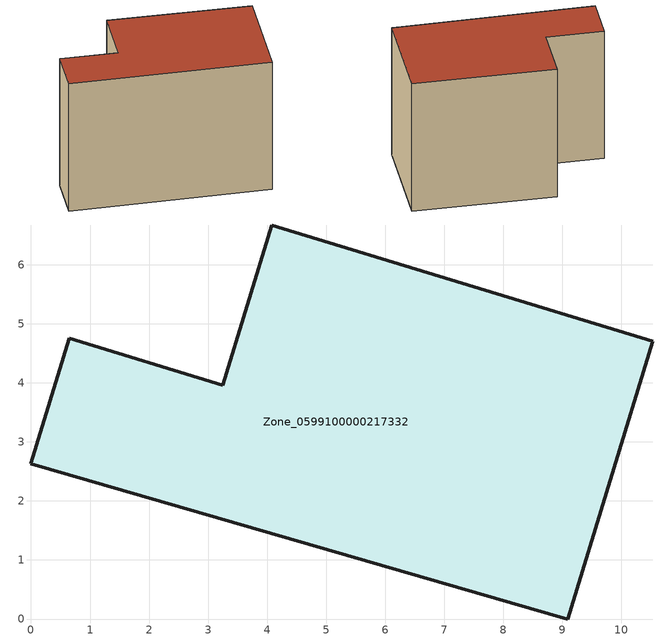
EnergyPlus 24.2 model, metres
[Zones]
Zone_0599100000217332
 floor ground (C_G): 9.09,0 0,2.63 0.65,4.75 3.25,3.96 4.08,6.67 10.53,4.7 z0
 wall outside (C_F): 3.25,3.96 0.65,4.75 0,2.63 9.09,0 10.53,4.7 4.08,6.67 3.25,3.96 z0:6.83
 roof outside (C_R): 10.53,4.7 4.08,6.67 3.25,3.96 0.65,4.75 0,2.63 9.09,0 z6.83
[BUILDING]
Pand.0599100000217332: North Axis=0; Terrain=City; Loads Convergence Tolerance Value=0.04; Temperature Convergence Tolerance Value=0.4; Solar Distribution=FullExterior; Maximum Number of Warmup Days=25; Minimum Number of Warmup Days=1
[Site:Location]
Rotterdam.The.Hague.AP_ZH_NLD Design_Conditions: Latitude=51.96; Longitude=4.45; Time Zone=1; Elevation=-4.5
[SITE:GROUNDTEMPERATURE:BUILDINGSURFACE]
18, 18, 18, 18, 18, 18, 18, 18, 18, 18, 18, 18
[MATERIAL] Thermal Absorptance=0.9; Solar Absorptance=0.7; Visible Absorptance=0.7
Name | Roughness | Thickness | Conductivity | Density | Specific Heat
G.TI.1946 | MediumSmooth | 0.15 | 1 | 540 | 1210
F.TI.1946 | Rough | 0.3 | 0.857143 | 1920 | 840
R.TI.1946 | MediumRough | 0.2 | 0.1 | 1500 | 1000
[CONSTRUCTION]
C_G: G.TI.1946
C_F: F.TI.1946
C_R: R.TI.1946
[ZONE]
Zone_0599100000217332: Type=1; Multiplier=1; Ceiling Height=Autocalculate; Volume=Autocalculate; Floor Area=autocalculate; Part of Total Floor Area=Yes
[ZONEINFILTRATION:DESIGNFLOWRATE]
Infil_Zone_0599100000217332: Zone or ZoneList or Space or SpaceList=Zone_0599100000217332; Schedule=AlwaysOn; Design Flow Rate Calculation Method=Flow/Area; Flow Rate per Floor Area=0.003; Constant Term Coefficient=1; Temperature Term Coefficient=0; Velocity Term Coefficient=0; Velocity Squared Term Coefficient=0
[HVACTEMPLATE:ZONE:IDEALLOADSAIRSYSTEM]
Zone_0599100000217332: Maximum Heating Supply Air Temperature=50; Minimum Cooling Supply Air Temperature=13; Maximum Heating Supply Air Humidity Ratio=0.0156; Minimum Cooling Supply Air Humidity Ratio=0.0077; Heating Limit=NoLimit; Cooling Limit=NoLimit; Dehumidification Control Type=ConstantSensibleHeatRatio; Cooling Sensible Heat Ratio=0.7; Dehumidification Setpoint=60; Humidification Control Type=None; Humidification Setpoint=30; Outdoor Air Method=None; Outdoor Air Flow Rate per Person=0.00944; Outdoor Air Flow Rate per Zone Floor Area=0; Outdoor Air Flow Rate per Zone=0; Demand Controlled Ventilation Type=None; Outdoor Air Economizer Type=NoEconomizer; Heat Recovery Type=None; Sensible Heat Recovery Effectiveness=0.7; Latent Heat Recovery Effectiveness=0.65
[ZONECONTROL:THERMOSTAT]
ThermostatControl_Zone_0599100000217332: Zone or ZoneList=Zone_0599100000217332; Control Type Schedule=DualSetpointControlType; Control 1=Thermostat_Zone_0599100000217332; Temperature Difference Between Cutout And Setpoint=0
[THERMOSTATSETPOINT:DUALSETPOINT]
Thermostat_Zone_0599100000217332: Heating Setpoint Temperature Schedule=HeatingSetpoint_Zone_0599100000217332; Cooling Setpoint Temperature Schedule=CoolingSetpoint_Zone_0599100000217332
[SCHEDULE:COMPACT]
HeatingSetpoint_Zone_0599100000217332: Through: 12/31, For: AllDays, Until: 24:00, 21
CoolingSetpoint_Zone_0599100000217332: Through: 12/31, For: AllDays, Until: 24:00, 24
DualSetpointControlType: Through: 12/31, For: AllDays, Until: 24:00, 4
AlwaysOn: Through: 12/31, For: AllDays, Until: 24:00, 1
